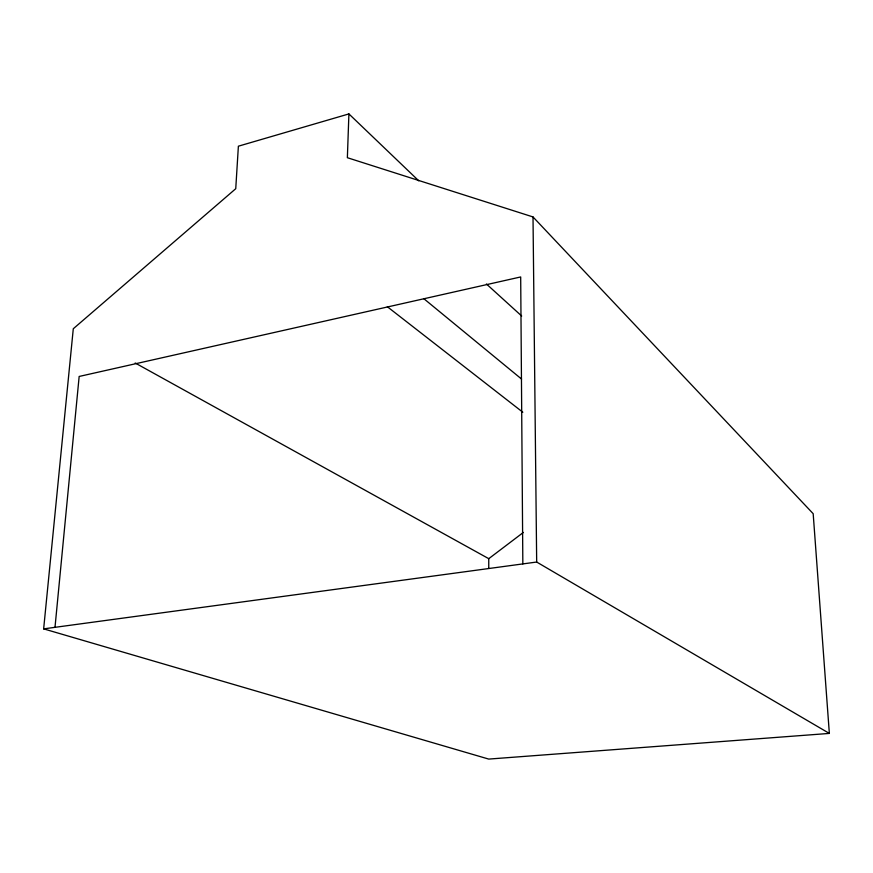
<?xml version="1.0" encoding="UTF-8"?>
<svg xmlns="http://www.w3.org/2000/svg" width="873" height="873" viewBox="0 0 873 873"><rect width="100%" height="100%" fill="white"/><g stroke="black" fill="none" stroke-linecap="round" stroke-linejoin="round"><path stroke-width="1.31" d="M488.749 568.225L488.76 558.676L523.385 532.421M348.905 113.916L347.367 157.707L533.01 216.941L813.178 513.695L829.35 733.418L488.727 759.084L43.65 628.866L73.288 328.75L235.743 188.71L238.384 146.195L348.905 113.916L418.778 180.842M54.999 627.327L79.159 376.459L520.69 276.948L522.84 563.914M43.65 628.866L536.677 562.037L829.35 733.418M135.195 363.004L488.76 558.676M387.339 306.739L522.818 412.22M423.678 298.566L521.596 379.078M486.425 283.987L521.683 316.015M533.01 216.941L536.677 562.037"/></g></svg>
